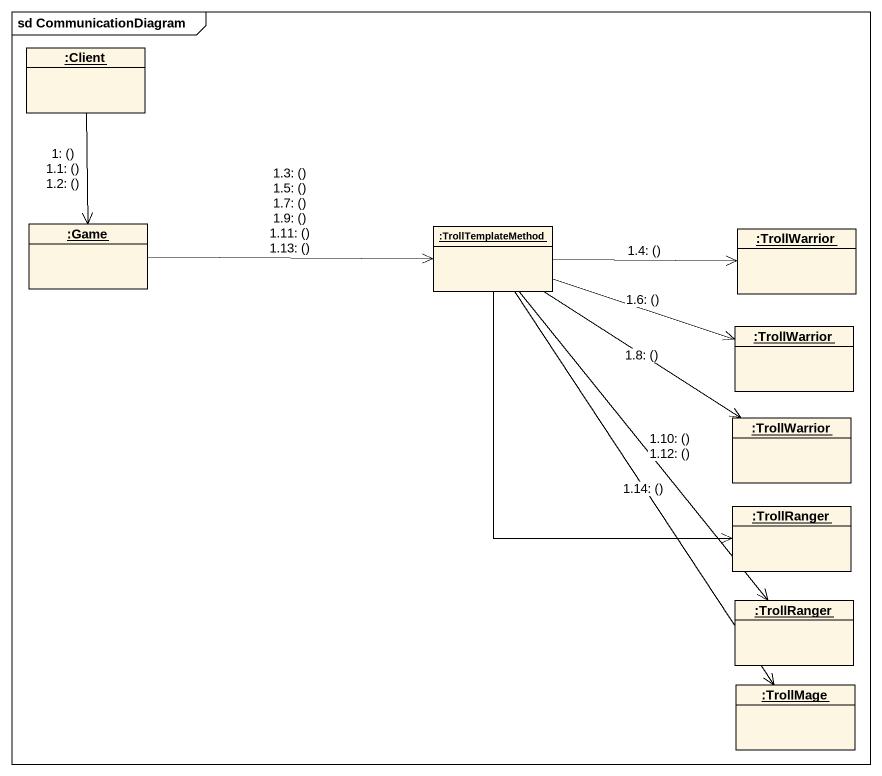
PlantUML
@startuml
mainframe sd CommunicationDiagram
hide circle
hide empty members
object ":Client" as Client
object ":Game" as Game
object ":TrollTemplateMethod" as TrollTemplateMethod
object ":TrollWarrior" as TrollWarrior
object ":TrollWarrior" as TrollWarrior_2
object ":TrollWarrior" as TrollWarrior_3
object ":TrollRanger" as TrollRanger
object ":TrollRanger" as TrollRanger_2
object ":TrollMage" as TrollMage
TrollTemplateMethod --> TrollRanger
Client --> Game : 1: ()\n1.1: ()\n1.2: ()
Game -right-> TrollTemplateMethod : 1.3: ()\n1.5: ()\n1.7: ()\n1.9: ()\n1.11: ()\n1.13: ()
TrollTemplateMethod -right-> TrollWarrior : 1.4: ()
TrollTemplateMethod -right-> TrollWarrior_2 : 1.6: ()
TrollTemplateMethod --> TrollWarrior_3 : 1.8: ()
TrollTemplateMethod --> TrollRanger_2 : 1.10: ()\n1.12: ()
TrollTemplateMethod --> TrollMage : 1.14: ()
@enduml
